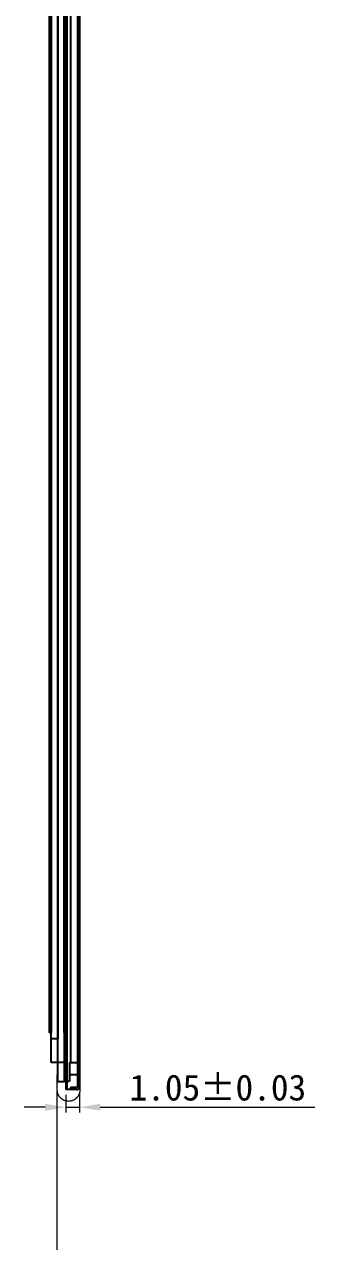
# Model space of a CAD drawing. Header units: millimetres. Extents: x 1875 to 2286, y -25 to 261.
# Drawn here: x 2069.9 to 2092.3, y 74.2 to 167.8 of the extents above; entities that cross this region are included whole.
import ezdxf

# ---------------------------------------------------------------- set-up
doc = ezdxf.new("R2010")
doc.units = ezdxf.units.MM
doc.layers.add('TFT', color=7, linetype='Continuous')
doc.layers.add('铁框', color=142, linetype='Continuous')
doc.styles.add('C-E02$0$RT', font='ROMANT.SHX')
doc.styles.add('宋体', font='')
doc.styles.get('宋体').set_extended_font_data('FangSong_GB2312')
doc.dimstyles.new('STANDARD 03$0', dxfattribs={"dimscale": 0, "dimtxt": 1.5, "dimasz": 1.3, "dimexe": 0.8, "dimexo": 0.5, "dimgap": 0.5, "dimtad": 1, "dimzin": 0, "dimdsep": 46, "dimtxsty": 'C-E02$0$RT', "dimcen": 1, "dimclrd": 3, "dimclre": 3, "dimclrt": 3, "dimadec": 0, "dimazin": 0, "dimtfac": 1, "dimtmove": 0, "dimatfit": 3, "dimfxl": 1, "dimtolj": 1, "dimtzin": 0, "dimlwd": -1, "dimarcsym": 0})

# ---------------------------------------------------------------- blocks, each defined once
blk = doc.blocks.new('*D16')
at = {"color": 3, "lineweight": 9}
for p, q in [((2073.149, 85.487), (2073.149, 84.13)), ((2074.199, 85.687), (2074.199, 84.13)), ((2071.549, 84.53), (2069.949, 84.53)), ((2073.149, 84.53), (2074.199, 84.53)), ((2075.799, 84.53), (2092.313, 84.53))]:
    blk.add_line(p, q, dxfattribs=at)
at = {"color": 3}
for points in [[(2071.549, 84.263), (2071.549, 84.797), (2073.149, 84.53)], [(2075.799, 84.797), (2075.799, 84.263), (2074.199, 84.53)]]:
    blk.add_solid(points, dxfattribs=at)
at = {"layer": 'Defpoints', "color": 0}
for p in [(2073.149, 85.887), (2074.199, 86.087), (2074.199, 84.53)]:
    blk.add_point(p, dxfattribs=at)
at = {"color": 3, "insert": (2084.856, 86.033), "char_height": 2, "attachment_point": 5, "style": '宋体'}
blk.add_mtext('\\A1;1.05%%P0.03', dxfattribs=at)
blk = doc.blocks.new('LCD1.6')
at = {"layer": 'TFT'}
for points in [[(1662.285, 25.525), (1661.785, 25.525), (1661.785, 138.225), (1662.285, 138.225)], [(1662.285, 138.225), (1662.785, 138.225), (1662.785, 22.225), (1662.285, 22.225)]]:
    blk.add_lwpolyline(points, close=True, dxfattribs=at)

msp = doc.modelspace()

# ---------------------------------------------------------------- linework, layer by layer
at = {"linetype": 'Continuous'}
for p, q in [((2073.149, 202.587), (2073.149, 85.887)), ((2073.219, 202.587), (2073.219, 85.887)), ((2071.999, 201.692), (2071.999, 87.987))]:
    msp.add_line(p, q, dxfattribs=at)
for p, q in [((2073.499, 202.087), (2073.499, 87.937)), ((2073.419, 87.937), (2073.419, 86.537)), ((2074.049, 87.937), (2073.419, 87.937)), ((2073.219, 86.537), (2073.419, 86.537)), ((2073.419, 87.037), (2074.049, 87.037)), ((2073.499, 85.887), (2073.219, 85.887))]:
    msp.add_line(p, q)
at = {"color": 4}
msp.add_line((2073.219, 85.887), (2073.149, 85.887), dxfattribs=at)
for points in [[(2071.889, 202.337), (2072.019, 202.337), (2072.019, 90.287), (2071.889, 90.287)], [(2073.019, 202.337), (2073.149, 202.337), (2073.149, 90.287), (2073.019, 90.287)]]:
    msp.add_lwpolyline(points, close=True, dxfattribs=at)
at = {"color": 42, "const_width": 0.1}
msp.add_lwpolyline([(2074.249, 127.368), (2074.249, 85.887, -1), (2072.469, 85.887), (2072.469, 87.037)], format="xyb", dxfattribs=at)
at = {"color": 4, "const_width": 0.1}
msp.add_lwpolyline([(2072.469, 87.037), (2072.469, 40.594)], dxfattribs=at)
at = {"layer": '铁框'}
for p, q in [((2074.049, 202.837), (2074.049, 86.037)), ((2074.199, 202.787), (2074.199, 86.087)), ((2071.999, 87.987), (2073.219, 87.987)), ((2074.049, 86.037), (2073.499, 86.037)), ((2073.499, 86.037), (2073.499, 85.887)), ((2073.999, 85.887), (2073.499, 85.887))]:
    msp.add_line(p, q, dxfattribs=at)
msp.add_arc((2073.999, 86.087), 0.2, 270, 0, dxfattribs=at)

# ---------------------------------------------------------------- block references
msp.add_blockref('LCD1.6', (410.234, 64.262))

# ---------------------------------------------------------------- dimensions: what is measured, and where the dimension line sits
dim = msp.add_linear_dim(base=(2074.199, 84.53), p1=(2073.149, 85.887), p2=(2074.199, 86.087), text='<>%%P0.03', dimstyle='STANDARD 03$0', override={"dimscale": 1, "dimtxt": 2, "dimasz": 1.6, "dimexe": 0.3998, "dimexo": 0.3998, "dimgap": 0.3998, "dimtxsty": '宋体', "dimcen": 2, "dimfxl": 0.8, "dimlwd": 9, "dimlwe": 9})
dim.commit()
dim.dimension.update_dxf_attribs({"geometry": '*D16', "text_midpoint": (2084.856, 86.033)})

doc.saveas('drawing.dxf')
